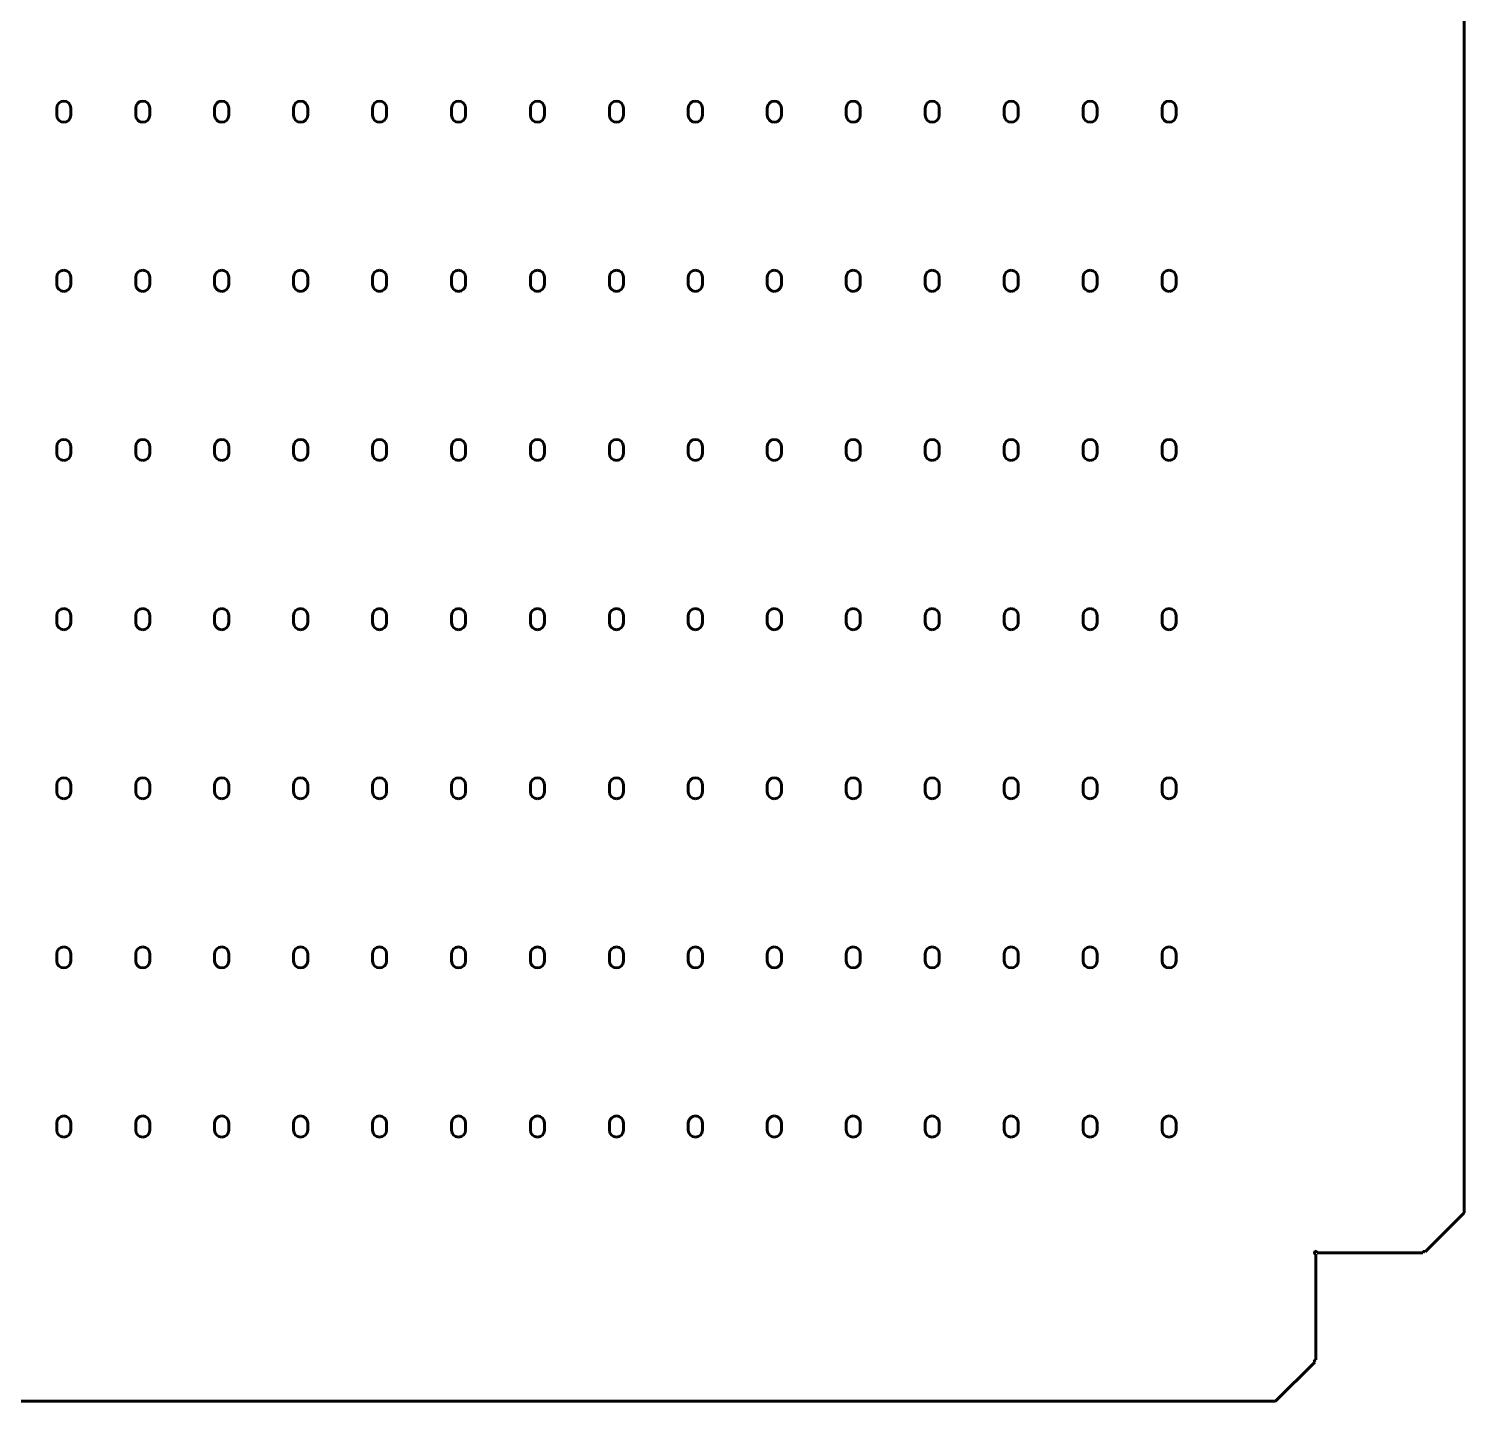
# Model space of a CAD drawing. Header units: millimetres. Extents: x -69 to 925, y -13 to 1981.
# Drawn here: x 415 to 925, y -13 to 474 of the extents above; entities that cross this region are included whole.
import ezdxf

# ---------------------------------------------------------------- set-up
doc = ezdxf.new("R2010")
doc.units = ezdxf.units.MM
doc.linetypes.add('K5LT_BASIC', pattern=[0])

msp = doc.modelspace()

# ---------------------------------------------------------------- linework, layer by layer
at = {"color": 143, "linetype": 'K5LT_BASIC', "lineweight": 60, "true_color": 0x33acca}
for p, q in [((924.53125, 1913.9875), (924.53125, 53.8875)), ((425.33125, 445.6875), (425.33125, 443.1875)), ((430.33125, 443.1875), (430.33125, 445.6875)), ((453.33125, 445.6875), (453.33125, 443.1875)), ((458.33125, 443.1875), (458.33125, 445.6875)), ((481.33125, 445.6875), (481.33125, 443.1875)), ((486.33125, 443.1875), (486.33125, 445.6875)), ((509.33125, 445.6875), (509.33125, 443.1875)), ((514.33125, 443.1875), (514.33125, 445.6875)), ((537.33125, 445.6875), (537.33125, 443.1875)), ((542.33125, 443.1875), (542.33125, 445.6875)), ((565.33125, 445.6875), (565.33125, 443.1875)), ((570.33125, 443.1875), (570.33125, 445.6875)), ((593.33125, 445.6875), (593.33125, 443.1875)), ((598.33125, 443.1875), (598.33125, 445.6875)), ((621.33125, 445.6875), (621.33125, 443.1875)), ((626.33125, 443.1875), (626.33125, 445.6875)), ((649.33125, 445.6875), (649.33125, 443.1875)), ((654.33125, 443.1875), (654.33125, 445.6875)), ((677.33125, 445.6875), (677.33125, 443.1875)), ((682.33125, 443.1875), (682.33125, 445.6875)), ((705.33125, 445.6875), (705.33125, 443.1875)), ((710.33125, 443.1875), (710.33125, 445.6875)), ((733.33125, 445.6875), (733.33125, 443.1875)), ((738.33125, 443.1875), (738.33125, 445.6875)), ((761.33125, 445.6875), (761.33125, 443.1875)), ((766.33125, 443.1875), (766.33125, 445.6875)), ((789.33125, 445.6875), (789.33125, 443.1875)), ((794.33125, 443.1875), (794.33125, 445.6875)), ((817.33125, 445.6875), (817.33125, 443.1875)), ((822.33125, 443.1875), (822.33125, 445.6875)), ((425.33125, 385.6875), (425.33125, 383.1875)), ((430.33125, 383.1875), (430.33125, 385.6875)), ((453.33125, 385.6875), (453.33125, 383.1875)), ((458.33125, 383.1875), (458.33125, 385.6875)), ((481.33125, 385.6875), (481.33125, 383.1875)), ((486.33125, 383.1875), (486.33125, 385.6875)), ((509.33125, 385.6875), (509.33125, 383.1875)), ((514.33125, 383.1875), (514.33125, 385.6875)), ((537.33125, 385.6875), (537.33125, 383.1875)), ((542.33125, 383.1875), (542.33125, 385.6875)), ((565.33125, 385.6875), (565.33125, 383.1875)), ((570.33125, 383.1875), (570.33125, 385.6875)), ((593.33125, 385.6875), (593.33125, 383.1875)), ((598.33125, 383.1875), (598.33125, 385.6875)), ((621.33125, 385.6875), (621.33125, 383.1875)), ((626.33125, 383.1875), (626.33125, 385.6875)), ((649.33125, 385.6875), (649.33125, 383.1875)), ((654.33125, 383.1875), (654.33125, 385.6875)), ((677.33125, 385.6875), (677.33125, 383.1875)), ((682.33125, 383.1875), (682.33125, 385.6875)), ((705.33125, 385.6875), (705.33125, 383.1875)), ((710.33125, 383.1875), (710.33125, 385.6875)), ((733.33125, 385.6875), (733.33125, 383.1875)), ((738.33125, 383.1875), (738.33125, 385.6875)), ((761.33125, 385.6875), (761.33125, 383.1875)), ((766.33125, 383.1875), (766.33125, 385.6875)), ((789.33125, 385.6875), (789.33125, 383.1875)), ((794.33125, 383.1875), (794.33125, 385.6875)), ((817.33125, 385.6875), (817.33125, 383.1875)), ((822.33125, 383.1875), (822.33125, 385.6875)), ((425.33125, 325.6875), (425.33125, 323.1875)), ((430.33125, 323.1875), (430.33125, 325.6875)), ((453.33125, 325.6875), (453.33125, 323.1875)), ((458.33125, 323.1875), (458.33125, 325.6875)), ((481.33125, 325.6875), (481.33125, 323.1875)), ((486.33125, 323.1875), (486.33125, 325.6875)), ((509.33125, 325.6875), (509.33125, 323.1875)), ((514.33125, 323.1875), (514.33125, 325.6875)), ((537.33125, 325.6875), (537.33125, 323.1875)), ((542.33125, 323.1875), (542.33125, 325.6875)), ((565.33125, 325.6875), (565.33125, 323.1875)), ((570.33125, 323.1875), (570.33125, 325.6875)), ((593.33125, 325.6875), (593.33125, 323.1875)), ((598.33125, 323.1875), (598.33125, 325.6875)), ((621.33125, 325.6875), (621.33125, 323.1875)), ((626.33125, 323.1875), (626.33125, 325.6875)), ((649.33125, 325.6875), (649.33125, 323.1875)), ((654.33125, 323.1875), (654.33125, 325.6875)), ((677.33125, 325.6875), (677.33125, 323.1875)), ((682.33125, 323.1875), (682.33125, 325.6875)), ((705.33125, 325.6875), (705.33125, 323.1875)), ((710.33125, 323.1875), (710.33125, 325.6875)), ((733.33125, 325.6875), (733.33125, 323.1875)), ((738.33125, 323.1875), (738.33125, 325.6875)), ((761.33125, 325.6875), (761.33125, 323.1875)), ((766.33125, 323.1875), (766.33125, 325.6875)), ((789.33125, 325.6875), (789.33125, 323.1875)), ((794.33125, 323.1875), (794.33125, 325.6875)), ((817.33125, 325.6875), (817.33125, 323.1875)), ((822.33125, 323.1875), (822.33125, 325.6875)), ((425.33125, 265.6875), (425.33125, 263.1875)), ((430.33125, 263.1875), (430.33125, 265.6875)), ((453.33125, 265.6875), (453.33125, 263.1875)), ((458.33125, 263.1875), (458.33125, 265.6875)), ((481.33125, 265.6875), (481.33125, 263.1875)), ((486.33125, 263.1875), (486.33125, 265.6875)), ((509.33125, 265.6875), (509.33125, 263.1875)), ((514.33125, 263.1875), (514.33125, 265.6875)), ((537.33125, 265.6875), (537.33125, 263.1875)), ((542.33125, 263.1875), (542.33125, 265.6875)), ((565.33125, 265.6875), (565.33125, 263.1875)), ((570.33125, 263.1875), (570.33125, 265.6875)), ((593.33125, 265.6875), (593.33125, 263.1875)), ((598.33125, 263.1875), (598.33125, 265.6875)), ((621.33125, 265.6875), (621.33125, 263.1875)), ((626.33125, 263.1875), (626.33125, 265.6875)), ((649.33125, 265.6875), (649.33125, 263.1875)), ((654.33125, 263.1875), (654.33125, 265.6875)), ((677.33125, 265.6875), (677.33125, 263.1875)), ((682.33125, 263.1875), (682.33125, 265.6875)), ((705.33125, 265.6875), (705.33125, 263.1875)), ((710.33125, 263.1875), (710.33125, 265.6875)), ((733.33125, 265.6875), (733.33125, 263.1875)), ((738.33125, 263.1875), (738.33125, 265.6875)), ((761.33125, 265.6875), (761.33125, 263.1875)), ((766.33125, 263.1875), (766.33125, 265.6875)), ((789.33125, 265.6875), (789.33125, 263.1875)), ((794.33125, 263.1875), (794.33125, 265.6875)), ((817.33125, 265.6875), (817.33125, 263.1875)), ((822.33125, 263.1875), (822.33125, 265.6875)), ((425.33125, 205.6875), (425.33125, 203.1875)), ((430.33125, 203.1875), (430.33125, 205.6875)), ((453.33125, 205.6875), (453.33125, 203.1875)), ((458.33125, 203.1875), (458.33125, 205.6875)), ((481.33125, 205.6875), (481.33125, 203.1875)), ((486.33125, 203.1875), (486.33125, 205.6875)), ((509.33125, 205.6875), (509.33125, 203.1875)), ((514.33125, 203.1875), (514.33125, 205.6875)), ((537.33125, 205.6875), (537.33125, 203.1875)), ((542.33125, 203.1875), (542.33125, 205.6875)), ((565.33125, 205.6875), (565.33125, 203.1875)), ((570.33125, 203.1875), (570.33125, 205.6875)), ((593.33125, 205.6875), (593.33125, 203.1875)), ((598.33125, 203.1875), (598.33125, 205.6875)), ((621.33125, 205.6875), (621.33125, 203.1875)), ((626.33125, 203.1875), (626.33125, 205.6875)), ((649.33125, 205.6875), (649.33125, 203.1875)), ((654.33125, 203.1875), (654.33125, 205.6875)), ((677.33125, 205.6875), (677.33125, 203.1875)), ((682.33125, 203.1875), (682.33125, 205.6875)), ((705.33125, 205.6875), (705.33125, 203.1875)), ((710.33125, 203.1875), (710.33125, 205.6875)), ((733.33125, 205.6875), (733.33125, 203.1875)), ((738.33125, 203.1875), (738.33125, 205.6875)), ((761.33125, 205.6875), (761.33125, 203.1875)), ((766.33125, 203.1875), (766.33125, 205.6875)), ((789.33125, 205.6875), (789.33125, 203.1875)), ((794.33125, 203.1875), (794.33125, 205.6875)), ((817.33125, 205.6875), (817.33125, 203.1875)), ((822.33125, 203.1875), (822.33125, 205.6875)), ((425.33125, 145.6875), (425.33125, 143.1875)), ((430.33125, 143.1875), (430.33125, 145.6875)), ((453.33125, 145.6875), (453.33125, 143.1875)), ((458.33125, 143.1875), (458.33125, 145.6875)), ((481.33125, 145.6875), (481.33125, 143.1875)), ((486.33125, 143.1875), (486.33125, 145.6875)), ((509.33125, 145.6875), (509.33125, 143.1875)), ((514.33125, 143.1875), (514.33125, 145.6875)), ((537.33125, 145.6875), (537.33125, 143.1875)), ((542.33125, 143.1875), (542.33125, 145.6875)), ((565.33125, 145.6875), (565.33125, 143.1875)), ((570.33125, 143.1875), (570.33125, 145.6875)), ((593.33125, 145.6875), (593.33125, 143.1875)), ((598.33125, 143.1875), (598.33125, 145.6875)), ((621.33125, 145.6875), (621.33125, 143.1875)), ((626.33125, 143.1875), (626.33125, 145.6875)), ((649.33125, 145.6875), (649.33125, 143.1875)), ((654.33125, 143.1875), (654.33125, 145.6875)), ((677.33125, 145.6875), (677.33125, 143.1875)), ((682.33125, 143.1875), (682.33125, 145.6875)), ((705.33125, 145.6875), (705.33125, 143.1875)), ((710.33125, 143.1875), (710.33125, 145.6875)), ((733.33125, 145.6875), (733.33125, 143.1875)), ((738.33125, 143.1875), (738.33125, 145.6875)), ((761.33125, 145.6875), (761.33125, 143.1875)), ((766.33125, 143.1875), (766.33125, 145.6875)), ((789.33125, 145.6875), (789.33125, 143.1875)), ((794.33125, 143.1875), (794.33125, 145.6875)), ((817.33125, 145.6875), (817.33125, 143.1875)), ((822.33125, 143.1875), (822.33125, 145.6875)), ((425.33125, 85.6875), (425.33125, 83.1875)), ((430.33125, 83.1875), (430.33125, 85.6875)), ((453.33125, 85.6875), (453.33125, 83.1875)), ((458.33125, 83.1875), (458.33125, 85.6875)), ((481.33125, 85.6875), (481.33125, 83.1875)), ((486.33125, 83.1875), (486.33125, 85.6875)), ((509.33125, 85.6875), (509.33125, 83.1875)), ((514.33125, 83.1875), (514.33125, 85.6875)), ((537.33125, 85.6875), (537.33125, 83.1875)), ((542.33125, 83.1875), (542.33125, 85.6875)), ((565.33125, 85.6875), (565.33125, 83.1875)), ((570.33125, 83.1875), (570.33125, 85.6875)), ((593.33125, 85.6875), (593.33125, 83.1875)), ((598.33125, 83.1875), (598.33125, 85.6875)), ((621.33125, 85.6875), (621.33125, 83.1875)), ((626.33125, 83.1875), (626.33125, 85.6875)), ((649.33125, 85.6875), (649.33125, 83.1875)), ((654.33125, 83.1875), (654.33125, 85.6875)), ((677.33125, 85.6875), (677.33125, 83.1875)), ((682.33125, 83.1875), (682.33125, 85.6875)), ((705.33125, 85.6875), (705.33125, 83.1875)), ((710.33125, 83.1875), (710.33125, 85.6875)), ((733.33125, 85.6875), (733.33125, 83.1875)), ((738.33125, 83.1875), (738.33125, 85.6875)), ((761.33125, 85.6875), (761.33125, 83.1875)), ((766.33125, 83.1875), (766.33125, 85.6875)), ((789.33125, 85.6875), (789.33125, 83.1875)), ((794.33125, 83.1875), (794.33125, 85.6875)), ((817.33125, 85.6875), (817.33125, 83.1875)), ((822.33125, 83.1875), (822.33125, 85.6875)), ((910.6848, 40.04105), (924.53125, 53.8875)), ((871.83125, 39.1875), (871.83125, 1.6875)), ((872.33125, 39.6875), (909.83125, 39.6875)), ((871.4777, 0.83395), (857.63125, -13.0125)), ((857.63125, -13.0125), (-2.46875, -13.0125))]:
    msp.add_line(p, q, dxfattribs=at)
for centre, radius, start, end in [((427.83125, 445.6875), 2.5, 90, 180), ((427.83125, 445.6875), 2.5, 0, 90), ((455.83125, 445.6875), 2.5, 90, 180), ((455.83125, 445.6875), 2.5, 0, 90), ((483.83125, 445.6875), 2.5, 90, 180), ((483.83125, 445.6875), 2.5, 0, 90), ((511.83125, 445.6875), 2.5, 90, 180), ((511.83125, 445.6875), 2.5, 0, 90), ((539.83125, 445.6875), 2.5, 90, 180), ((539.83125, 445.6875), 2.5, 0, 90), ((567.83125, 445.6875), 2.5, 90, 180), ((567.83125, 445.6875), 2.5, 0, 90), ((595.83125, 445.6875), 2.5, 90, 180), ((595.83125, 445.6875), 2.5, 0, 90), ((623.83125, 445.6875), 2.5, 90, 180), ((623.83125, 445.6875), 2.5, 0, 90), ((651.83125, 445.6875), 2.5, 90, 180), ((651.83125, 445.6875), 2.5, 0, 90), ((679.83125, 445.6875), 2.5, 90, 180), ((679.83125, 445.6875), 2.5, 0, 90), ((707.83125, 445.6875), 2.5, 90, 180), ((707.83125, 445.6875), 2.5, 0, 90), ((735.83125, 445.6875), 2.5, 90, 180), ((735.83125, 445.6875), 2.5, 0, 90), ((763.83125, 445.6875), 2.5, 90, 180), ((763.83125, 445.6875), 2.5, 0, 90), ((791.83125, 445.6875), 2.5, 90, 180), ((791.83125, 445.6875), 2.5, 0, 90), ((819.83125, 445.6875), 2.5, 90, 180), ((819.83125, 445.6875), 2.5, 0, 90), ((427.83125, 443.1875), 2.5, 180, 270), ((427.83125, 443.1875), 2.5, 270, 0), ((455.83125, 443.1875), 2.5, 180, 270), ((455.83125, 443.1875), 2.5, 270, 0), ((483.83125, 443.1875), 2.5, 180, 270), ((483.83125, 443.1875), 2.5, 270, 0), ((511.83125, 443.1875), 2.5, 180, 270), ((511.83125, 443.1875), 2.5, 270, 0), ((539.83125, 443.1875), 2.5, 180, 270), ((539.83125, 443.1875), 2.5, 270, 0), ((567.83125, 443.1875), 2.5, 180, 270), ((567.83125, 443.1875), 2.5, 270, 0), ((595.83125, 443.1875), 2.5, 180, 270), ((595.83125, 443.1875), 2.5, 270, 0), ((623.83125, 443.1875), 2.5, 180, 270), ((623.83125, 443.1875), 2.5, 270, 0), ((651.83125, 443.1875), 2.5, 180, 270), ((651.83125, 443.1875), 2.5, 270, 0), ((679.83125, 443.1875), 2.5, 180, 270), ((679.83125, 443.1875), 2.5, 270, 0), ((707.83125, 443.1875), 2.5, 180, 270), ((707.83125, 443.1875), 2.5, 270, 0), ((735.83125, 443.1875), 2.5, 180, 270), ((735.83125, 443.1875), 2.5, 270, 0), ((763.83125, 443.1875), 2.5, 180, 270), ((763.83125, 443.1875), 2.5, 270, 0), ((791.83125, 443.1875), 2.5, 180, 270), ((791.83125, 443.1875), 2.5, 270, 0), ((819.83125, 443.1875), 2.5, 180, 270), ((819.83125, 443.1875), 2.5, 270, 0), ((427.83125, 385.6875), 2.5, 90, 180), ((427.83125, 385.6875), 2.5, 0, 90), ((455.83125, 385.6875), 2.5, 90, 180), ((455.83125, 385.6875), 2.5, 0, 90), ((483.83125, 385.6875), 2.5, 90, 180), ((483.83125, 385.6875), 2.5, 0, 90), ((511.83125, 385.6875), 2.5, 90, 180), ((511.83125, 385.6875), 2.5, 0, 90), ((539.83125, 385.6875), 2.5, 90, 180), ((539.83125, 385.6875), 2.5, 0, 90), ((567.83125, 385.6875), 2.5, 90, 180), ((567.83125, 385.6875), 2.5, 0, 90), ((595.83125, 385.6875), 2.5, 90, 180), ((595.83125, 385.6875), 2.5, 0, 90), ((623.83125, 385.6875), 2.5, 90, 180), ((623.83125, 385.6875), 2.5, 0, 90), ((651.83125, 385.6875), 2.5, 90, 180), ((651.83125, 385.6875), 2.5, 0, 90), ((679.83125, 385.6875), 2.5, 90, 180), ((679.83125, 385.6875), 2.5, 0, 90), ((707.83125, 385.6875), 2.5, 90, 180), ((707.83125, 385.6875), 2.5, 0, 90), ((735.83125, 385.6875), 2.5, 90, 180), ((735.83125, 385.6875), 2.5, 0, 90), ((763.83125, 385.6875), 2.5, 90, 180), ((763.83125, 385.6875), 2.5, 0, 90), ((791.83125, 385.6875), 2.5, 90, 180), ((791.83125, 385.6875), 2.5, 0, 90), ((819.83125, 385.6875), 2.5, 90, 180), ((819.83125, 385.6875), 2.5, 0, 90), ((427.83125, 383.1875), 2.5, 180, 270), ((427.83125, 383.1875), 2.5, 270, 0), ((455.83125, 383.1875), 2.5, 180, 270), ((455.83125, 383.1875), 2.5, 270, 0), ((483.83125, 383.1875), 2.5, 180, 270), ((483.83125, 383.1875), 2.5, 270, 0), ((511.83125, 383.1875), 2.5, 180, 270), ((511.83125, 383.1875), 2.5, 270, 0), ((539.83125, 383.1875), 2.5, 180, 270), ((539.83125, 383.1875), 2.5, 270, 0), ((567.83125, 383.1875), 2.5, 180, 270), ((567.83125, 383.1875), 2.5, 270, 0), ((595.83125, 383.1875), 2.5, 180, 270), ((595.83125, 383.1875), 2.5, 270, 0), ((623.83125, 383.1875), 2.5, 180, 270), ((623.83125, 383.1875), 2.5, 270, 0), ((651.83125, 383.1875), 2.5, 180, 270), ((651.83125, 383.1875), 2.5, 270, 0), ((679.83125, 383.1875), 2.5, 180, 270), ((679.83125, 383.1875), 2.5, 270, 0), ((707.83125, 383.1875), 2.5, 180, 270), ((707.83125, 383.1875), 2.5, 270, 0), ((735.83125, 383.1875), 2.5, 180, 270), ((735.83125, 383.1875), 2.5, 270, 0), ((763.83125, 383.1875), 2.5, 180, 270), ((763.83125, 383.1875), 2.5, 270, 0), ((791.83125, 383.1875), 2.5, 180, 270), ((791.83125, 383.1875), 2.5, 270, 0), ((819.83125, 383.1875), 2.5, 180, 270), ((819.83125, 383.1875), 2.5, 270, 0), ((427.83125, 325.6875), 2.5, 90, 180), ((427.83125, 325.6875), 2.5, 0, 90), ((455.83125, 325.6875), 2.5, 90, 180), ((455.83125, 325.6875), 2.5, 0, 90), ((483.83125, 325.6875), 2.5, 90, 180), ((483.83125, 325.6875), 2.5, 0, 90), ((511.83125, 325.6875), 2.5, 90, 180), ((511.83125, 325.6875), 2.5, 0, 90), ((539.83125, 325.6875), 2.5, 90, 180), ((539.83125, 325.6875), 2.5, 0, 90), ((567.83125, 325.6875), 2.5, 90, 180), ((567.83125, 325.6875), 2.5, 0, 90), ((595.83125, 325.6875), 2.5, 90, 180), ((595.83125, 325.6875), 2.5, 0, 90), ((623.83125, 325.6875), 2.5, 90, 180), ((623.83125, 325.6875), 2.5, 0, 90), ((651.83125, 325.6875), 2.5, 90, 180), ((651.83125, 325.6875), 2.5, 0, 90), ((679.83125, 325.6875), 2.5, 90, 180), ((679.83125, 325.6875), 2.5, 0, 90), ((707.83125, 325.6875), 2.5, 90, 180), ((707.83125, 325.6875), 2.5, 0, 90), ((735.83125, 325.6875), 2.5, 90, 180), ((735.83125, 325.6875), 2.5, 0, 90), ((763.83125, 325.6875), 2.5, 90, 180), ((763.83125, 325.6875), 2.5, 0, 90), ((791.83125, 325.6875), 2.5, 90, 180), ((791.83125, 325.6875), 2.5, 0, 90), ((819.83125, 325.6875), 2.5, 90, 180), ((819.83125, 325.6875), 2.5, 0, 90), ((427.83125, 323.1875), 2.5, 180, 270), ((427.83125, 323.1875), 2.5, 270, 0), ((455.83125, 323.1875), 2.5, 180, 270), ((455.83125, 323.1875), 2.5, 270, 0), ((483.83125, 323.1875), 2.5, 180, 270), ((483.83125, 323.1875), 2.5, 270, 0), ((511.83125, 323.1875), 2.5, 180, 270), ((511.83125, 323.1875), 2.5, 270, 0), ((539.83125, 323.1875), 2.5, 180, 270), ((539.83125, 323.1875), 2.5, 270, 0), ((567.83125, 323.1875), 2.5, 180, 270), ((567.83125, 323.1875), 2.5, 270, 0), ((595.83125, 323.1875), 2.5, 180, 270), ((595.83125, 323.1875), 2.5, 270, 0), ((623.83125, 323.1875), 2.5, 180, 270), ((623.83125, 323.1875), 2.5, 270, 0), ((651.83125, 323.1875), 2.5, 180, 270), ((651.83125, 323.1875), 2.5, 270, 0), ((679.83125, 323.1875), 2.5, 180, 270), ((679.83125, 323.1875), 2.5, 270, 0), ((707.83125, 323.1875), 2.5, 180, 270), ((707.83125, 323.1875), 2.5, 270, 0), ((735.83125, 323.1875), 2.5, 180, 270), ((735.83125, 323.1875), 2.5, 270, 0), ((763.83125, 323.1875), 2.5, 180, 270), ((763.83125, 323.1875), 2.5, 270, 0), ((791.83125, 323.1875), 2.5, 180, 270), ((791.83125, 323.1875), 2.5, 270, 0), ((819.83125, 323.1875), 2.5, 180, 270), ((819.83125, 323.1875), 2.5, 270, 0), ((427.83125, 265.6875), 2.5, 90, 180), ((427.83125, 265.6875), 2.5, 0, 90), ((455.83125, 265.6875), 2.5, 90, 180), ((455.83125, 265.6875), 2.5, 0, 90), ((483.83125, 265.6875), 2.5, 90, 180), ((483.83125, 265.6875), 2.5, 0, 90), ((511.83125, 265.6875), 2.5, 90, 180), ((511.83125, 265.6875), 2.5, 0, 90), ((539.83125, 265.6875), 2.5, 90, 180), ((539.83125, 265.6875), 2.5, 0, 90), ((567.83125, 265.6875), 2.5, 90, 180), ((567.83125, 265.6875), 2.5, 0, 90), ((595.83125, 265.6875), 2.5, 90, 180), ((595.83125, 265.6875), 2.5, 0, 90), ((623.83125, 265.6875), 2.5, 90, 180), ((623.83125, 265.6875), 2.5, 0, 90), ((651.83125, 265.6875), 2.5, 90, 180), ((651.83125, 265.6875), 2.5, 0, 90), ((679.83125, 265.6875), 2.5, 90, 180), ((679.83125, 265.6875), 2.5, 0, 90), ((707.83125, 265.6875), 2.5, 90, 180), ((707.83125, 265.6875), 2.5, 0, 90), ((735.83125, 265.6875), 2.5, 90, 180), ((735.83125, 265.6875), 2.5, 0, 90), ((763.83125, 265.6875), 2.5, 90, 180), ((763.83125, 265.6875), 2.5, 0, 90), ((791.83125, 265.6875), 2.5, 90, 180), ((791.83125, 265.6875), 2.5, 0, 90), ((819.83125, 265.6875), 2.5, 90, 180), ((819.83125, 265.6875), 2.5, 0, 90), ((427.83125, 263.1875), 2.5, 180, 270), ((427.83125, 263.1875), 2.5, 270, 0), ((455.83125, 263.1875), 2.5, 180, 270), ((455.83125, 263.1875), 2.5, 270, 0), ((483.83125, 263.1875), 2.5, 180, 270), ((483.83125, 263.1875), 2.5, 270, 0), ((511.83125, 263.1875), 2.5, 180, 270), ((511.83125, 263.1875), 2.5, 270, 0), ((539.83125, 263.1875), 2.5, 180, 270), ((539.83125, 263.1875), 2.5, 270, 0), ((567.83125, 263.1875), 2.5, 180, 270), ((567.83125, 263.1875), 2.5, 270, 0), ((595.83125, 263.1875), 2.5, 180, 270), ((595.83125, 263.1875), 2.5, 270, 0), ((623.83125, 263.1875), 2.5, 180, 270), ((623.83125, 263.1875), 2.5, 270, 0), ((651.83125, 263.1875), 2.5, 180, 270), ((651.83125, 263.1875), 2.5, 270, 0), ((679.83125, 263.1875), 2.5, 180, 270), ((679.83125, 263.1875), 2.5, 270, 0), ((707.83125, 263.1875), 2.5, 180, 270), ((707.83125, 263.1875), 2.5, 270, 0), ((735.83125, 263.1875), 2.5, 180, 270), ((735.83125, 263.1875), 2.5, 270, 0), ((763.83125, 263.1875), 2.5, 180, 270), ((763.83125, 263.1875), 2.5, 270, 0), ((791.83125, 263.1875), 2.5, 180, 270), ((791.83125, 263.1875), 2.5, 270, 0), ((819.83125, 263.1875), 2.5, 180, 270), ((819.83125, 263.1875), 2.5, 270, 0), ((427.83125, 205.6875), 2.5, 90, 180), ((427.83125, 205.6875), 2.5, 0, 90), ((455.83125, 205.6875), 2.5, 90, 180), ((455.83125, 205.6875), 2.5, 0, 90), ((483.83125, 205.6875), 2.5, 90, 180), ((483.83125, 205.6875), 2.5, 0, 90), ((511.83125, 205.6875), 2.5, 90, 180), ((511.83125, 205.6875), 2.5, 0, 90), ((539.83125, 205.6875), 2.5, 90, 180), ((539.83125, 205.6875), 2.5, 0, 90), ((567.83125, 205.6875), 2.5, 90, 180), ((567.83125, 205.6875), 2.5, 0, 90), ((595.83125, 205.6875), 2.5, 90, 180), ((595.83125, 205.6875), 2.5, 0, 90), ((623.83125, 205.6875), 2.5, 90, 180), ((623.83125, 205.6875), 2.5, 0, 90), ((651.83125, 205.6875), 2.5, 90, 180), ((651.83125, 205.6875), 2.5, 0, 90), ((679.83125, 205.6875), 2.5, 90, 180), ((679.83125, 205.6875), 2.5, 0, 90), ((707.83125, 205.6875), 2.5, 90, 180), ((707.83125, 205.6875), 2.5, 0, 90), ((735.83125, 205.6875), 2.5, 90, 180), ((735.83125, 205.6875), 2.5, 0, 90), ((763.83125, 205.6875), 2.5, 90, 180), ((763.83125, 205.6875), 2.5, 0, 90), ((791.83125, 205.6875), 2.5, 90, 180), ((791.83125, 205.6875), 2.5, 0, 90), ((819.83125, 205.6875), 2.5, 90, 180), ((819.83125, 205.6875), 2.5, 0, 90), ((427.83125, 203.1875), 2.5, 180, 270), ((427.83125, 203.1875), 2.5, 270, 0), ((455.83125, 203.1875), 2.5, 180, 270), ((455.83125, 203.1875), 2.5, 270, 0), ((483.83125, 203.1875), 2.5, 180, 270), ((483.83125, 203.1875), 2.5, 270, 0), ((511.83125, 203.1875), 2.5, 180, 270), ((511.83125, 203.1875), 2.5, 270, 0), ((539.83125, 203.1875), 2.5, 180, 270), ((539.83125, 203.1875), 2.5, 270, 0), ((567.83125, 203.1875), 2.5, 180, 270), ((567.83125, 203.1875), 2.5, 270, 0), ((595.83125, 203.1875), 2.5, 180, 270), ((595.83125, 203.1875), 2.5, 270, 0), ((623.83125, 203.1875), 2.5, 180, 270), ((623.83125, 203.1875), 2.5, 270, 0), ((651.83125, 203.1875), 2.5, 180, 270), ((651.83125, 203.1875), 2.5, 270, 0), ((679.83125, 203.1875), 2.5, 180, 270), ((679.83125, 203.1875), 2.5, 270, 0), ((707.83125, 203.1875), 2.5, 180, 270), ((707.83125, 203.1875), 2.5, 270, 0), ((735.83125, 203.1875), 2.5, 180, 270), ((735.83125, 203.1875), 2.5, 270, 0), ((763.83125, 203.1875), 2.5, 180, 270), ((763.83125, 203.1875), 2.5, 270, 0), ((791.83125, 203.1875), 2.5, 180, 270), ((791.83125, 203.1875), 2.5, 270, 0), ((819.83125, 203.1875), 2.5, 180, 270), ((819.83125, 203.1875), 2.5, 270, 0), ((427.83125, 145.6875), 2.5, 90, 180), ((427.83125, 145.6875), 2.5, 0, 90), ((455.83125, 145.6875), 2.5, 90, 180), ((455.83125, 145.6875), 2.5, 0, 90), ((483.83125, 145.6875), 2.5, 90, 180), ((483.83125, 145.6875), 2.5, 0, 90), ((511.83125, 145.6875), 2.5, 90, 180), ((511.83125, 145.6875), 2.5, 0, 90), ((539.83125, 145.6875), 2.5, 90, 180), ((539.83125, 145.6875), 2.5, 0, 90), ((567.83125, 145.6875), 2.5, 90, 180), ((567.83125, 145.6875), 2.5, 0, 90), ((595.83125, 145.6875), 2.5, 90, 180), ((595.83125, 145.6875), 2.5, 0, 90), ((623.83125, 145.6875), 2.5, 90, 180), ((623.83125, 145.6875), 2.5, 0, 90), ((651.83125, 145.6875), 2.5, 90, 180), ((651.83125, 145.6875), 2.5, 0, 90), ((679.83125, 145.6875), 2.5, 90, 180), ((679.83125, 145.6875), 2.5, 0, 90), ((707.83125, 145.6875), 2.5, 90, 180), ((707.83125, 145.6875), 2.5, 0, 90), ((735.83125, 145.6875), 2.5, 90, 180), ((735.83125, 145.6875), 2.5, 0, 90), ((763.83125, 145.6875), 2.5, 90, 180), ((763.83125, 145.6875), 2.5, 0, 90), ((791.83125, 145.6875), 2.5, 90, 180), ((791.83125, 145.6875), 2.5, 0, 90), ((819.83125, 145.6875), 2.5, 90, 180), ((819.83125, 145.6875), 2.5, 0, 90), ((427.83125, 143.1875), 2.5, 180, 270), ((427.83125, 143.1875), 2.5, 270, 0), ((455.83125, 143.1875), 2.5, 180, 270), ((455.83125, 143.1875), 2.5, 270, 0), ((483.83125, 143.1875), 2.5, 180, 270), ((483.83125, 143.1875), 2.5, 270, 0), ((511.83125, 143.1875), 2.5, 180, 270), ((511.83125, 143.1875), 2.5, 270, 0), ((539.83125, 143.1875), 2.5, 180, 270), ((539.83125, 143.1875), 2.5, 270, 0), ((567.83125, 143.1875), 2.5, 180, 270), ((567.83125, 143.1875), 2.5, 270, 0), ((595.83125, 143.1875), 2.5, 180, 270), ((595.83125, 143.1875), 2.5, 270, 0), ((623.83125, 143.1875), 2.5, 180, 270), ((623.83125, 143.1875), 2.5, 270, 0), ((651.83125, 143.1875), 2.5, 180, 270), ((651.83125, 143.1875), 2.5, 270, 0), ((679.83125, 143.1875), 2.5, 180, 270), ((679.83125, 143.1875), 2.5, 270, 0), ((707.83125, 143.1875), 2.5, 180, 270), ((707.83125, 143.1875), 2.5, 270, 0), ((735.83125, 143.1875), 2.5, 180, 270), ((735.83125, 143.1875), 2.5, 270, 0), ((763.83125, 143.1875), 2.5, 180, 270), ((763.83125, 143.1875), 2.5, 270, 0), ((791.83125, 143.1875), 2.5, 180, 270), ((791.83125, 143.1875), 2.5, 270, 0), ((819.83125, 143.1875), 2.5, 180, 270), ((819.83125, 143.1875), 2.5, 270, 0), ((427.83125, 85.6875), 2.5, 90, 180), ((427.83125, 85.6875), 2.5, 0, 90), ((455.83125, 85.6875), 2.5, 90, 180), ((455.83125, 85.6875), 2.5, 0, 90), ((483.83125, 85.6875), 2.5, 90, 180), ((483.83125, 85.6875), 2.5, 0, 90), ((511.83125, 85.6875), 2.5, 90, 180), ((511.83125, 85.6875), 2.5, 0, 90), ((539.83125, 85.6875), 2.5, 90, 180), ((539.83125, 85.6875), 2.5, 0, 90), ((567.83125, 85.6875), 2.5, 90, 180), ((567.83125, 85.6875), 2.5, 0, 90), ((595.83125, 85.6875), 2.5, 90, 180), ((595.83125, 85.6875), 2.5, 0, 90), ((623.83125, 85.6875), 2.5, 90, 180), ((623.83125, 85.6875), 2.5, 0, 90), ((651.83125, 85.6875), 2.5, 90, 180), ((651.83125, 85.6875), 2.5, 0, 90), ((679.83125, 85.6875), 2.5, 90, 180), ((679.83125, 85.6875), 2.5, 0, 90), ((707.83125, 85.6875), 2.5, 90, 180), ((707.83125, 85.6875), 2.5, 0, 90), ((735.83125, 85.6875), 2.5, 90, 180), ((735.83125, 85.6875), 2.5, 0, 90), ((763.83125, 85.6875), 2.5, 90, 180), ((763.83125, 85.6875), 2.5, 0, 90), ((791.83125, 85.6875), 2.5, 90, 180), ((791.83125, 85.6875), 2.5, 0, 90), ((819.83125, 85.6875), 2.5, 90, 180), ((819.83125, 85.6875), 2.5, 0, 90), ((427.83125, 83.1875), 2.5, 180, 270), ((427.83125, 83.1875), 2.5, 270, 0), ((455.83125, 83.1875), 2.5, 180, 270), ((455.83125, 83.1875), 2.5, 270, 0), ((483.83125, 83.1875), 2.5, 180, 270), ((483.83125, 83.1875), 2.5, 270, 0), ((511.83125, 83.1875), 2.5, 180, 270), ((511.83125, 83.1875), 2.5, 270, 0), ((539.83125, 83.1875), 2.5, 180, 270), ((539.83125, 83.1875), 2.5, 270, 0), ((567.83125, 83.1875), 2.5, 180, 270), ((567.83125, 83.1875), 2.5, 270, 0), ((595.83125, 83.1875), 2.5, 180, 270), ((595.83125, 83.1875), 2.5, 270, 0), ((623.83125, 83.1875), 2.5, 180, 270), ((623.83125, 83.1875), 2.5, 270, 0), ((651.83125, 83.1875), 2.5, 180, 270), ((651.83125, 83.1875), 2.5, 270, 0), ((679.83125, 83.1875), 2.5, 180, 270), ((679.83125, 83.1875), 2.5, 270, 0), ((707.83125, 83.1875), 2.5, 180, 270), ((707.83125, 83.1875), 2.5, 270, 0), ((735.83125, 83.1875), 2.5, 180, 270), ((735.83125, 83.1875), 2.5, 270, 0), ((763.83125, 83.1875), 2.5, 180, 270), ((763.83125, 83.1875), 2.5, 270, 0), ((791.83125, 83.1875), 2.5, 180, 270), ((791.83125, 83.1875), 2.5, 270, 0), ((819.83125, 83.1875), 2.5, 180, 270), ((819.83125, 83.1875), 2.5, 270, 0), ((871.83125, 39.6875), 0.5, 0, 270), ((910.33125, 39.6875), 0.5, 45, 180), ((871.83125, 1.1875), 0.5, 90, 225)]:
    msp.add_arc(centre, radius, start, end, dxfattribs=at)

doc.saveas('drawing.dxf')
